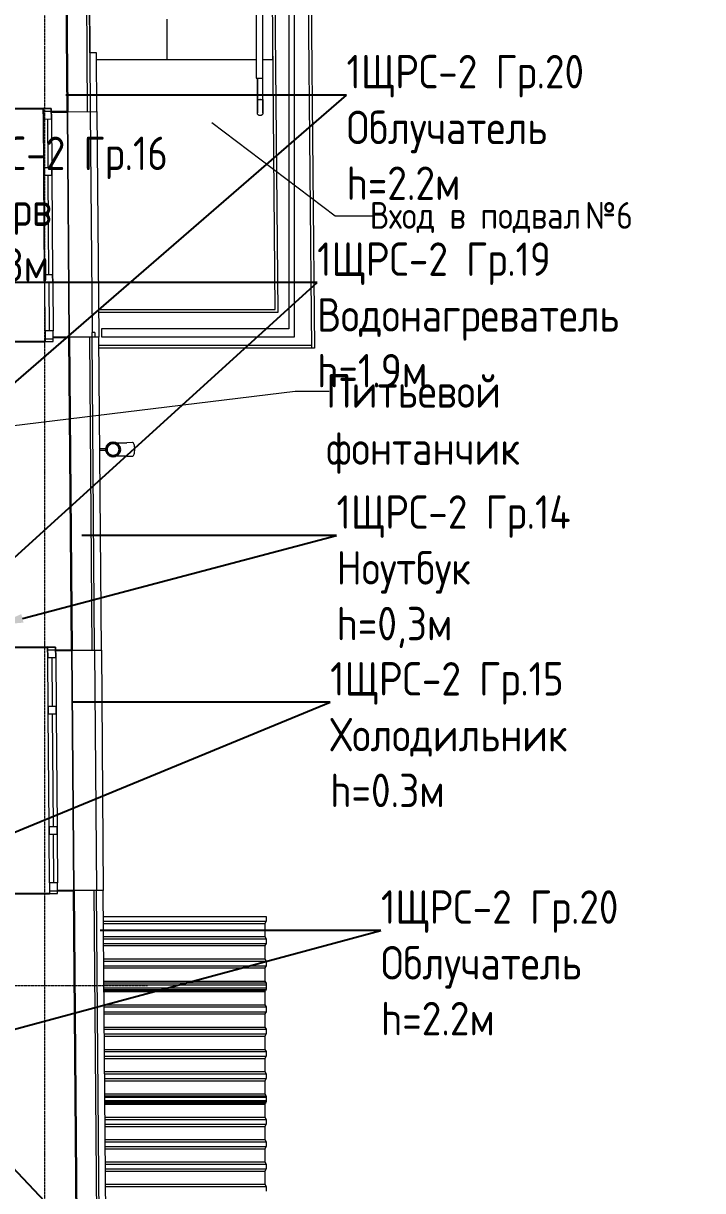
# Model space of a CAD drawing. Header units: millimetres. Extents: x -32 to 417638015, y -35 to 175284279.
# Drawn here: x 416319944 to 416325014, y 175243113 to 175251834 of the extents above; entities that cross this region are included whole.
import ezdxf
from ezdxf import colors
from ezdxf.entities.mleader import LeaderData, LeaderLine
from ezdxf.math import Vec2, Vec3

# ---------------------------------------------------------------- set-up
doc = ezdxf.new("R2010")
doc.units = ezdxf.units.MM
doc.linetypes.add('ADSK_Линия сетки', pattern=[25, 20, -2.5, 0, -2.5])
for name, color, linetype, lineweight in [('_ Окна', 7, 'Continuous', 9), ('Аннотация', 7, 'Continuous', 18), ('Лестницы', 7, 'Continuous', 9), ('Обобщенные модели', 7, 'Continuous', 18), ('Ограждение', 7, 'Continuous', 9), ('Окна', 7, 'Continuous', 9), ('Оси', 253, 'Continuous', 9), ('Перекрытие', 7, 'Continuous', 18), ('Стены внутренние', 7, 'Continuous', 18), ('Стены наружные', 7, 'Continuous', 18), ('Стены несущие', 7, 'Continuous', 30), ('Стены отделка', 7, 'Continuous', 30), ('Стены штриховка', 7, 'Continuous', 9), ('Стрелки вверх', 7, 'Continuous', 18), ('ШТРИХОВКА', 252, 'Continuous', 15)]:
    doc.layers.add(name, color=color, linetype=linetype, lineweight=lineweight)
doc.layers.add('_ЭМ_Надписи', color=7, linetype='Continuous')
doc.layers.add('Линии', color=7, linetype='Continuous', lineweight=9, true_color=0x00a600)
doc.styles.add('GOST Common_2', font='GOST_Common.ttf', dxfattribs={"width": 0.9, "height": 250})
doc.styles.add('GOST Common_6', font='GOST_Common.ttf', dxfattribs={"width": 0.9, "height": 125})
doc.styles.add('ЭОМ', font='isocpeur.ttf', dxfattribs={"width": 0.85, "height": 250})

# ---------------------------------------------------------------- blocks, each defined once
blk = doc.blocks.new('1 этаж')
at = {"layer": '_ Окна', "color": 8, "lineweight": 18}
for p, q in [((55894.265, 19686.21), (55954.263, 19686.696)), ((55894.912, 19606.213), (55894.265, 19686.21)), ((55954.263, 19686.696), (55954.91, 19606.698)), ((55954.91, 19606.698), (55894.912, 19606.213)), ((55897.824, 19246.225), (55957.822, 19246.71)), ((55898.309, 19186.227), (55897.824, 19246.225)), ((55958.307, 19186.712), (55898.309, 19186.227)), ((55957.822, 19246.71), (55958.307, 19186.712)), ((55904.294, 18446.251), (55964.292, 18446.736)), ((55904.779, 18386.253), (55904.294, 18446.251)), ((55964.292, 18446.736), (55964.777, 18386.738)), ((55964.777, 18386.738), (55904.779, 18386.253)), ((55967.688, 18026.75), (55907.69, 18026.265)), ((55907.69, 18026.265), (55908.337, 17946.267)), ((55968.335, 17946.752), (55967.688, 18026.75)), ((55908.337, 17946.267), (55968.335, 17946.752)), ((55926.806, 15662.744), (55986.804, 15663.23)), ((55927.453, 15582.747), (55926.806, 15662.744)), ((55986.804, 15663.23), (55987.451, 15583.232)), ((55987.451, 15583.232), (55927.453, 15582.747)), ((55930.364, 15222.759), (55990.362, 15223.244)), ((55930.85, 15162.761), (55930.364, 15222.759)), ((55990.362, 15223.244), (55990.848, 15163.246)), ((55990.848, 15163.246), (55930.85, 15162.761)), ((55937.643, 14322.788), (55997.641, 14323.273)), ((55938.128, 14262.79), (55937.643, 14322.788)), ((55997.641, 14323.273), (55998.126, 14263.275)), ((55998.126, 14263.275), (55938.128, 14262.79)), ((56001.038, 13903.287), (55941.04, 13902.802)), ((55941.04, 13902.802), (55941.687, 13822.804)), ((56001.685, 13823.29), (56001.038, 13903.287)), ((55941.687, 13822.804), (56001.685, 13823.29))]:
    blk.add_line(p, q, dxfattribs=at)
at = {"layer": '_ Окна', "color": 8}
for p, q in [((55894.427, 19666.211), (55954.425, 19666.696)), ((55924.911, 19606.456), (55927.823, 19246.467)), ((55928.308, 19186.469), (55934.293, 18446.493)), ((55934.778, 18386.495), (55937.689, 18026.507)), ((55908.176, 17966.267), (55968.174, 17966.752)), ((55926.968, 15642.745), (55986.966, 15643.23)), ((55957.452, 15582.99), (55960.363, 15223.001)), ((55960.849, 15163.003), (55967.642, 14323.031)), ((55968.127, 14263.033), (55971.039, 13903.044)), ((55941.525, 13842.804), (56001.523, 13843.289))]:
    blk.add_line(p, q, dxfattribs=at)
at = {"layer": 'Аннотация', "color": 8, "lineweight": 9}
for p, q in [((57151.425, 19581.754), (58072.465, 18884.324)), ((58072.465, 18884.324), (58349.914, 18884.324)), ((49109.592, 16518.935), (57774.141, 17576.026)), ((57774.141, 17576.026), (58027.912, 17576.026))]:
    blk.add_line(p, q, dxfattribs=at)
at = {"layer": 'Лестницы', "color": 8}
for p, q in [((57606.766, 20053.902), (57606.766, 20316.88)), ((56292.024, 20053.902), (57483.398, 20053.902)), ((56292.024, 20053.902), (57483.398, 20053.902)), ((57533.398, 20053.902), (57606.766, 20053.902)), ((57533.398, 20053.902), (57606.766, 20053.902))]:
    blk.add_line(p, q, dxfattribs=at)
at = {"layer": 'Линии', "color": 8, "lineweight": 18}
for p, q in [((57483.398, 23265.06), (57483.398, 19913.902)), ((57533.398, 19913.902), (57533.398, 23265.06)), ((57483.398, 19913.902), (57533.398, 19913.902))]:
    blk.add_line(p, q, dxfattribs=at)
at = {"layer": 'Линии', "color": 8}
for p, q in [((57728.3, 23053.902), (57728.3, 18041.502)), ((57768.3, 17981.502), (57768.3, 23053.902)), ((57728.3, 18041.502), (56328.3, 18041.502)), ((56328.3, 18041.502), (56328.3, 17981.502)), ((56328.3, 17981.502), (57768.3, 17981.502))]:
    blk.add_line(p, q, dxfattribs=at)
at = {"layer": 'Обобщенные модели', "color": 8}
for p, q in [((56561.338, 17191.015), (56518.835, 17190.672)), ((56364.698, 17144.423), (56315.558, 17144.026)), ((56315.639, 17134.026), (56364.779, 17134.424)), ((56519.644, 17090.675), (56562.147, 17091.019)), ((56343.805, 13651.502), (57556.952, 13651.502)), ((56344.088, 13616.502), (57556.952, 13616.502)), ((57556.952, 13616.502), (57548.53, 13599.502)), ((57556.952, 13651.502), (57556.952, 13616.502)), ((56344.225, 13599.502), (57548.53, 13599.502)), ((57548.53, 13599.502), (57548.53, 13501.802)), ((56345.015, 13501.802), (57548.53, 13501.802)), ((56345.153, 13484.802), (57556.952, 13484.802)), ((56345.436, 13449.802), (57556.952, 13449.802)), ((56345.573, 13432.802), (57548.53, 13432.802)), ((57548.53, 13501.802), (57556.952, 13484.802)), ((57556.952, 13449.802), (57548.53, 13432.802)), ((57548.53, 13432.802), (57548.53, 13335.102)), ((57556.952, 13484.802), (57556.952, 13449.802)), ((56346.364, 13335.102), (57548.53, 13335.102)), ((56346.501, 13318.102), (57556.952, 13318.102)), ((56346.784, 13283.102), (57556.952, 13283.102)), ((56346.922, 13266.102), (57548.53, 13266.102)), ((57548.53, 13335.102), (57556.952, 13318.102)), ((57556.952, 13283.102), (57548.53, 13266.102)), ((57548.53, 13266.102), (57548.53, 13168.402)), ((57556.952, 13318.102), (57556.952, 13283.102)), ((56347.712, 13168.402), (57548.53, 13168.402)), ((57556.952, 13151.402), (56347.849, 13151.402)), ((56347.931, 13141.257), (57556.952, 13141.257)), ((57556.952, 13116.402), (56348.132, 13116.402)), ((56348.214, 13106.257), (57556.952, 13106.257)), ((57553.479, 13096.402), (56348.294, 13096.402)), ((56348.352, 13089.257), (57548.53, 13089.257)), ((57548.53, 13168.402), (57556.952, 13151.402)), ((57552.069, 13096.402), (57548.53, 13089.257)), ((57548.53, 13089.257), (57548.53, 12991.557)), ((57554.239, 13100.783), (57553.479, 13096.402)), ((57556.952, 13106.257), (57554.239, 13100.783)), ((57556.952, 13151.402), (57556.952, 13116.402)), ((57556.952, 13141.257), (57556.952, 13106.257)), ((56349.142, 12991.557), (57548.53, 12991.557)), ((56349.28, 12974.557), (57556.952, 12974.557)), ((56349.563, 12939.557), (57556.952, 12939.557)), ((56349.7, 12922.557), (57548.53, 12922.557)), ((57548.53, 12991.557), (57556.952, 12974.557)), ((57556.952, 12939.557), (57548.53, 12922.557)), ((57548.53, 12922.557), (57548.53, 12824.857)), ((57556.952, 12974.557), (57556.952, 12939.557)), ((56350.49, 12824.857), (57548.53, 12824.857)), ((57548.53, 12824.857), (57556.952, 12807.857)), ((56350.628, 12807.857), (57556.952, 12807.857)), ((56350.911, 12772.857), (57556.952, 12772.857)), ((56351.048, 12755.857), (57548.53, 12755.857)), ((57556.952, 12772.857), (57548.53, 12755.857)), ((57548.53, 12755.857), (57548.53, 12658.157)), ((57556.952, 12807.857), (57556.952, 12772.857)), ((56351.839, 12658.157), (57548.53, 12658.157)), ((57548.53, 12658.157), (57556.952, 12641.157)), ((56351.976, 12641.157), (57556.952, 12641.157)), ((56352.259, 12606.157), (57556.952, 12606.157)), ((56352.397, 12589.157), (57548.53, 12589.157)), ((57556.952, 12606.157), (57548.53, 12589.157)), ((57548.53, 12589.157), (57548.53, 12491.457)), ((57556.952, 12641.157), (57556.952, 12606.157)), ((56353.187, 12491.457), (57548.53, 12491.457)), ((56353.324, 12474.457), (57556.952, 12474.457)), ((57548.53, 12491.457), (57556.952, 12474.457)), ((57556.952, 12474.457), (57556.952, 12439.457)), ((56353.607, 12439.457), (57556.952, 12439.457)), ((56353.745, 12422.457), (57548.53, 12422.457)), ((57556.952, 12439.457), (57548.53, 12422.457)), ((57548.53, 12422.457), (57548.53, 12324.757)), ((56354.535, 12324.757), (57548.53, 12324.757)), ((57556.952, 12307.757), (56354.673, 12307.757)), ((56354.725, 12301.257), (57556.952, 12301.257)), ((57548.53, 12324.757), (57556.952, 12307.757)), ((57556.952, 12307.757), (57556.952, 12272.757)), ((57556.952, 12301.257), (57556.952, 12266.257)), ((57556.952, 12272.757), (56354.956, 12272.757)), ((56355.008, 12266.257), (57556.952, 12266.257)), ((57553.479, 12252.757), (56355.117, 12252.757)), ((56355.146, 12249.257), (57548.53, 12249.257)), ((57550.264, 12252.757), (57548.53, 12249.257)), ((57548.53, 12249.257), (57548.53, 12151.557)), ((57555.214, 12262.749), (57553.479, 12252.757)), ((57556.952, 12266.257), (57555.214, 12262.749)), ((56355.936, 12151.557), (57548.53, 12151.557)), ((56356.073, 12134.557), (57556.952, 12134.557)), ((57548.53, 12151.557), (57556.952, 12134.557)), ((57556.952, 12134.557), (57556.952, 12099.557)), ((56356.356, 12099.557), (57556.952, 12099.557)), ((56356.494, 12082.557), (57548.53, 12082.557)), ((57556.952, 12099.557), (57548.53, 12082.557)), ((57548.53, 12082.557), (57548.53, 11984.857)), ((56357.284, 11984.857), (57548.53, 11984.857)), ((56357.422, 11967.857), (57556.952, 11967.857)), ((57548.53, 11984.857), (57556.952, 11967.857)), ((57556.952, 11967.857), (57556.952, 11932.857)), ((56357.705, 11932.857), (57556.952, 11932.857)), ((56357.842, 11915.857), (57548.53, 11915.857)), ((57556.952, 11932.857), (57548.53, 11915.857)), ((57548.53, 11915.857), (57548.53, 11818.157)), ((56358.632, 11818.157), (57548.53, 11818.157)), ((56358.77, 11801.157), (57556.952, 11801.157)), ((57548.53, 11818.157), (57556.952, 11801.157)), ((57556.952, 11801.157), (57556.952, 11766.157)), ((56359.053, 11766.157), (57556.952, 11766.157)), ((56359.19, 11749.157), (57548.53, 11749.157)), ((57556.952, 11766.157), (57548.53, 11749.157)), ((57548.53, 11749.157), (57548.53, 11651.457)), ((56359.981, 11651.457), (57548.53, 11651.457)), ((56360.118, 11634.457), (57556.952, 11634.457)), ((57548.53, 11651.457), (57556.952, 11634.457)), ((57556.952, 11634.457), (57556.952, 11599.457))]:
    blk.add_line(p, q, dxfattribs=at)
at = {"layer": 'Обобщенные модели', "color": 8, "flags": 128}
for points in [[(56428.207, 17189.939), (56429.478, 17189.949), (56432.141, 17189.97), (56435.017, 17189.994), (56438.102, 17190.019), (56441.39, 17190.045), (56444.876, 17190.073), (56448.554, 17190.103), (56452.419, 17190.134), (56456.464, 17190.167), (56460.683, 17190.201), (56465.07, 17190.237), (56469.617, 17190.273), (56474.316, 17190.311), (56479.161, 17190.351), (56484.143, 17190.391), (56489.256, 17190.432), (56494.489, 17190.475), (56499.836, 17190.518), (56505.287, 17190.562), (56510.834, 17190.607), (56516.468, 17190.652), (56518.835, 17190.672)], [(56519.644, 17090.675), (56513.976, 17090.629), (56508.392, 17090.584), (56502.9, 17090.539), (56497.508, 17090.496), (56492.227, 17090.453), (56487.063, 17090.411), (56482.026, 17090.371), (56477.123, 17090.331), (56472.362, 17090.292), (56467.751, 17090.255), (56463.297, 17090.219), (56459.007, 17090.184), (56454.889, 17090.151), (56450.948, 17090.119), (56447.191, 17090.089), (56443.625, 17090.06), (56440.254, 17090.033), (56437.084, 17090.007), (56434.121, 17089.983), (56431.368, 17089.961), (56429.016, 17089.942)]]:
    blk.add_lwpolyline(points, dxfattribs=at)
at = {"layer": 'Обобщенные модели', "color": 8}
for start, end in [(0.4633819, 180.4633819), (180.4633819, 0.4633819)]:
    blk.add_arc((56415.595, 17139.835), 52, start, end, dxfattribs=at)
at = {"layer": 'Обобщенные модели', "color": 8, "lineweight": 40}
for start, end in [(0.4633819, 180.4633819), (180.4633819, 0.4633819)]:
    blk.add_arc((56415.595, 17139.835), 50, start, end, dxfattribs=at)
at = {"layer": 'Обобщенные модели', "color": 8}
for start_param, end_param in [(4.71238898, 6.28318531), (3.14159265, 4.71238898)]:
    blk.add_ellipse((56561.742, 17141.017), major_axis=(-0.404, 49.998), ratio=0.30901699, start_param=start_param, end_param=end_param, dxfattribs=at)
at = {"layer": 'Ограждение', "color": 8}
for p, q in [((57492.598, 19913.902), (57492.598, 19753.902)), ((57492.598, 19753.902), (57492.598, 19913.902)), ((57532.598, 19753.902), (57532.598, 19913.902)), ((57532.598, 19753.902), (57532.598, 19913.902)), ((57492.598, 19753.902), (57532.598, 19753.902)), ((57510.261, 19753.902), (57514.934, 19753.902)), ((57512.598, 19753.902), (57510.261, 19753.902)), ((57514.934, 19753.902), (57512.598, 19753.902))]:
    blk.add_line(p, q, dxfattribs=at)
at = {"layer": 'Ограждение', "color": 8, "flags": 128}
for points in [[(57492.598, 19753.902), (57492.598, 19749.903), (57492.598, 19745.91), (57492.598, 19741.931), (57492.598, 19737.97), (57492.598, 19734.035), (57492.598, 19730.132), (57492.598, 19726.266), (57492.598, 19722.445), (57492.598, 19718.674), (57492.598, 19714.96), (57492.598, 19711.308), (57492.598, 19707.724), (57492.598, 19704.214), (57492.598, 19700.783), (57492.598, 19697.438), (57492.598, 19694.182), (57492.598, 19691.023), (57492.598, 19687.963), (57492.598, 19685.01), (57492.598, 19682.166), (57492.598, 19679.437), (57492.598, 19676.828), (57492.598, 19674.342), (57492.598, 19671.983), (57492.598, 19669.755), (57492.598, 19667.661), (57492.598, 19665.706), (57492.598, 19663.892), (57492.598, 19662.221), (57492.598, 19660.698), (57492.598, 19659.323), (57492.598, 19658.1), (57492.598, 19657.03), (57492.598, 19656.115), (57492.598, 19655.357), (57492.598, 19654.756), (57492.598, 19654.314), (57492.598, 19654.031), (57492.598, 19653.908), (57492.598, 19653.902)], [(57492.598, 19653.902), (57492.598, 19653.982), (57492.598, 19654.222), (57492.598, 19654.621), (57492.598, 19655.179), (57492.598, 19655.895), (57492.598, 19656.768), (57492.598, 19657.796), (57492.598, 19658.978), (57492.598, 19660.312), (57492.598, 19661.796), (57492.598, 19663.427), (57492.598, 19665.202), (57492.598, 19667.12), (57492.598, 19669.176), (57492.598, 19671.368), (57492.598, 19673.692), (57492.598, 19676.145), (57492.598, 19678.721), (57492.598, 19681.418), (57492.598, 19684.231), (57492.598, 19687.156), (57492.598, 19690.187), (57492.598, 19693.32), (57492.598, 19696.55), (57492.598, 19699.872), (57492.598, 19703.28), (57492.598, 19706.769), (57492.598, 19710.334), (57492.598, 19713.968), (57492.598, 19717.666), (57492.598, 19721.422), (57492.598, 19725.23), (57492.598, 19729.084), (57492.598, 19732.978), (57492.598, 19736.905), (57492.598, 19740.859), (57492.598, 19744.835), (57492.598, 19748.824), (57492.598, 19752.822), (57492.598, 19753.902)], [(57532.598, 19753.902), (57532.598, 19749.903), (57532.598, 19745.91), (57532.598, 19741.931), (57532.598, 19737.97), (57532.598, 19734.035), (57532.598, 19730.132), (57532.598, 19726.266), (57532.598, 19722.445), (57532.598, 19718.674), (57532.598, 19714.96), (57532.598, 19711.308), (57532.598, 19707.724), (57532.598, 19704.214), (57532.598, 19700.783), (57532.598, 19697.438), (57532.598, 19694.182), (57532.598, 19691.023), (57532.598, 19687.963), (57532.598, 19685.01), (57532.598, 19682.166), (57532.598, 19679.437), (57532.598, 19676.828), (57532.598, 19674.342), (57532.598, 19671.983), (57532.598, 19669.755), (57532.598, 19667.661), (57532.598, 19665.706), (57532.598, 19663.892), (57532.598, 19662.221), (57532.598, 19660.698), (57532.598, 19659.323), (57532.598, 19658.1), (57532.598, 19657.03), (57532.598, 19656.115), (57532.598, 19655.357), (57532.598, 19654.756), (57532.598, 19654.314), (57532.598, 19654.031), (57532.598, 19653.908), (57532.598, 19653.902)], [(57532.598, 19653.902), (57532.598, 19653.982), (57532.598, 19654.222), (57532.598, 19654.621), (57532.598, 19655.179), (57532.598, 19655.895), (57532.598, 19656.768), (57532.598, 19657.796), (57532.598, 19658.978), (57532.598, 19660.312), (57532.598, 19661.796), (57532.598, 19663.427), (57532.598, 19665.202), (57532.598, 19667.12), (57532.598, 19669.176), (57532.598, 19671.368), (57532.598, 19673.692), (57532.598, 19676.145), (57532.598, 19678.721), (57532.598, 19681.418), (57532.598, 19684.231), (57532.598, 19687.156), (57532.598, 19690.187), (57532.598, 19693.32), (57532.598, 19696.55), (57532.598, 19699.872), (57532.598, 19703.28), (57532.598, 19706.769), (57532.598, 19710.334), (57532.598, 19713.968), (57532.598, 19717.666), (57532.598, 19721.422), (57532.598, 19725.23), (57532.598, 19729.084), (57532.598, 19732.978), (57532.598, 19736.905), (57532.598, 19740.859), (57532.598, 19744.835), (57532.598, 19748.824), (57532.598, 19752.822), (57532.598, 19753.902)], [(57512.598, 19633.902), (57511.798, 19633.918), (57510.999, 19633.966), (57510.203, 19634.046), (57509.411, 19634.157), (57508.624, 19634.3), (57507.844, 19634.475), (57507.071, 19634.681), (57506.306, 19634.917), (57505.552, 19635.184), (57504.809, 19635.481), (57504.079, 19635.807), (57503.362, 19636.162), (57502.66, 19636.545), (57501.974, 19636.957), (57501.305, 19637.395), (57500.654, 19637.86), (57500.022, 19638.35), (57499.41, 19638.866), (57498.819, 19639.405), (57498.251, 19639.968), (57497.705, 19640.553), (57497.183, 19641.159), (57496.686, 19641.785), (57496.214, 19642.431), (57495.768, 19643.096), (57495.35, 19643.777), (57494.959, 19644.475), (57494.596, 19645.188), (57494.262, 19645.915), (57493.957, 19646.655), (57493.682, 19647.406), (57493.437, 19648.168), (57493.223, 19648.938), (57493.04, 19649.717), (57492.889, 19650.502), (57492.769, 19651.293), (57492.68, 19652.088), (57492.623, 19652.886), (57492.599, 19653.686), (57492.598, 19653.902)], [(57532.598, 19653.902), (57532.582, 19653.102), (57532.534, 19652.304), (57532.454, 19651.508), (57532.342, 19650.715), (57532.199, 19649.928), (57532.024, 19649.148), (57531.819, 19648.375), (57531.582, 19647.61), (57531.316, 19646.856), (57531.019, 19646.113), (57530.693, 19645.383), (57530.338, 19644.666), (57529.954, 19643.964), (57529.543, 19643.278), (57529.104, 19642.609), (57528.64, 19641.958), (57528.149, 19641.326), (57527.634, 19640.714), (57527.094, 19640.123), (57526.532, 19639.555), (57525.947, 19639.009), (57525.341, 19638.487), (57524.714, 19637.99), (57524.068, 19637.518), (57523.404, 19637.072), (57522.722, 19636.654), (57522.024, 19636.263), (57521.311, 19635.9), (57520.584, 19635.566), (57519.845, 19635.261), (57519.094, 19634.986), (57518.332, 19634.741), (57517.561, 19634.528), (57516.782, 19634.345), (57515.997, 19634.193), (57515.206, 19634.073), (57514.411, 19633.984), (57513.613, 19633.928), (57512.814, 19633.903), (57512.598, 19633.902)]]:
    blk.add_lwpolyline(points, dxfattribs=at)
at = {"layer": 'Окна', "color": 8}
for p, q in [((55954.263, 19686.696), (55894.265, 19686.21)), ((55894.265, 19686.21), (55894.912, 19606.213)), ((55954.91, 19606.698), (55954.263, 19686.696)), ((55897.824, 19246.225), (55894.912, 19606.197)), ((55954.91, 19606.698), (55957.822, 19246.71)), ((55897.824, 19246.225), (55898.309, 19186.227)), ((55958.307, 19186.712), (55957.822, 19246.71)), ((55958.307, 19186.712), (55964.292, 18446.736)), ((55904.294, 18446.251), (55898.309, 19186.227)), ((55904.294, 18446.251), (55904.779, 18386.253)), ((55964.777, 18386.738), (55964.292, 18446.736)), ((55907.69, 18026.265), (55904.779, 18386.253)), ((55964.777, 18386.738), (55967.688, 18026.75)), ((55907.69, 18026.265), (55908.337, 17946.267)), ((55968.335, 17946.752), (55967.688, 18026.75)), ((55908.337, 17946.267), (55968.335, 17946.752)), ((55986.804, 15663.23), (55926.806, 15662.744)), ((55926.806, 15662.744), (55927.453, 15582.747)), ((55987.451, 15583.232), (55986.804, 15663.23)), ((55930.364, 15222.759), (55927.453, 15582.747)), ((55987.451, 15583.232), (55990.362, 15223.244)), ((55930.364, 15222.759), (55930.85, 15162.761)), ((55990.848, 15163.246), (55990.362, 15223.244)), ((55937.643, 14322.788), (55930.85, 15162.761)), ((55990.848, 15163.246), (55997.641, 14323.273)), ((55937.643, 14322.788), (55938.128, 14262.79)), ((55998.126, 14263.275), (55997.641, 14323.273)), ((55941.04, 13902.802), (55938.128, 14262.79)), ((55998.126, 14263.275), (56001.038, 13903.287)), ((55941.04, 13902.802), (55941.687, 13822.804)), ((56001.685, 13823.29), (56001.038, 13903.287)), ((55941.687, 13822.804), (56001.685, 13823.29))]:
    blk.add_line(p, q, dxfattribs=at)
at = {"layer": 'Оси', "color": 8, "linetype": 'ADSK_Линия сетки'}
for p, q in [((55906.766, -4162.595), (55906.766, 44411.9)), ((-9557.528, 13133.902), (56672.201, 13133.902))]:
    blk.add_line(p, q, dxfattribs=at)
at = {"layer": 'Перекрытие', "color": 8}
blk.add_line((57609.149, 20053.902), (57606.766, 20053.902), dxfattribs=at)
at = {"layer": 'Стены внутренние', "color": 8}
for p, q in [((57646.253, 18166.502), (57589.683, 24409.203)), ((56261.619, 20103.763), (56242.306, 20103.607)), ((56074.461, 19662.667), (56088.089, 17977.722)), ((56307.289, 18166.502), (57646.253, 18166.502)), ((56278.52, 18014.101), (56258.52, 18013.94)), ((56258.802, 17979.103), (56258.52, 18013.94)), ((56278.52, 18014.101), (56278.801, 17979.264)), ((57898.529, 17916.502), (56309.311, 17916.502)), ((56107.002, 15639.201), (56121.519, 13844.26)), ((56277.717, 15640.42), (56297.716, 15640.582))]:
    blk.add_line(p, q, dxfattribs=at)
at = {"layer": 'Стены наружные', "color": 8}
for p, q in [((57898.71, 17896.502), (57839.494, 24431.144)), ((57859.494, 24431.325), (57918.711, 17896.502)), ((57626.071, 18186.502), (57584.6, 22762.946)), ((56088.808, 17977.728), (56075.181, 19662.673)), ((56245.175, 19664.048), (56258.521, 18013.94)), ((56295.174, 19664.452), (56308.801, 17979.507)), ((56307.127, 18186.502), (57626.071, 18186.502)), ((57918.711, 17896.502), (56309.472, 17896.502)), ((56122.238, 13844.265), (56107.722, 15639.207)), ((56277.717, 15640.42), (56292.233, 13845.64)), ((56327.714, 15640.986), (56342.231, 13846.045))]:
    blk.add_line(p, q, dxfattribs=at)
at = {"layer": 'Стены несущие', "color": 8}
for p, q in [((56074.461, 19662.667), (56056.276, 21911.219)), ((55564.995, 19683.547), (55894.265, 19686.21)), ((55954.465, 19661.696), (56074.461, 19662.667)), ((56088.089, 17977.722), (55968.093, 17976.751)), ((56107.002, 15639.201), (56088.089, 17977.722)), ((55908.337, 17946.267), (55579.068, 17943.604)), ((55597.536, 15660.081), (55926.806, 15662.744)), ((55987.006, 15638.23), (56107.002, 15639.201)), ((55941.687, 13822.804), (55611.698, 13820.136)), ((56121.519, 13844.26), (56001.523, 13843.289)), ((56142.457, 11255.428), (56121.519, 13844.26))]:
    blk.add_line(p, q, dxfattribs=at)
at = {"layer": 'Стены отделка', "color": 8, "lineweight": 9}
for p, q in [((56056.995, 21911.225), (56075.181, 19662.673)), ((56226.59, 21927.632), (56241.311, 20103.035)), ((56226.99, 21912.6), (56245.175, 19664.048)), ((56242.311, 20103.043), (56227.59, 21927.64)), ((56241.311, 20103.035), (56242.311, 20103.043)), ((56291.623, 20103.442), (56241.625, 20103.037)), ((56295.174, 19664.452), (56291.623, 20103.442)), ((56075.181, 19662.673), (56295.174, 19664.452)), ((56308.801, 17979.507), (56088.808, 17977.728)), ((56088.808, 17977.728), (56107.722, 15639.207)), ((56277.716, 15640.582), (56258.803, 17979.103)), ((56327.714, 15640.986), (56308.801, 17979.507)), ((56107.722, 15639.207), (56327.714, 15640.986)), ((56342.231, 13846.045), (56122.238, 13844.265)), ((56122.238, 13844.265), (56143.176, 11255.434)), ((56313.171, 11256.808), (56292.233, 13845.64)), ((56363.169, 11257.213), (56342.231, 13846.045))]:
    blk.add_line(p, q, dxfattribs=at)
at = {"layer": 'Стены штриховка', "color": 8}
for p, q in [((56225.176, 19663.886), (56206.99, 21912.438)), ((56238.803, 17978.941), (56257.717, 15640.42)), ((56272.234, 13845.478), (56293.171, 11256.647))]:
    blk.add_line(p, q, dxfattribs=at)
at = {"layer": 'Стрелки вверх', "color": 8}
blk.add_line((56820.082, 20053.902), (56820.082, 20353.902), dxfattribs=at)
at = {"layer": 'Аннотация', "color": 8, "width": 0.9}
for s, height, style, p in [('Вход в подвал ', 200, 'GOST Common_6', (58331.914, 18788.447)), ('№6', 200, 'GOST Common_6', (59938.823, 18788.447)), ('Питьевой', 250, 'GOST Common_2', (58005.412, 17451.219)), ('фонтанчик', 250, 'GOST Common_2', (58005.412, 17025.067))]:
    blk.add_text(s, height=height, dxfattribs=dict(at, style=style)).set_placement(p)

msp = doc.modelspace()

# ---------------------------------------------------------------- block references
at = {"layer": 'ШТРИХОВКА'}
msp.add_blockref('1 этаж', (416264198.1, 175231510.7), dxfattribs=at)

# ---------------------------------------------------------------- leaders
at = {"layer": '_ЭМ_Надписи', "color": 7, "ltscale": 5}
ml = msp.add_multileader_mtext('Standard', dxfattribs=at)
ml.set_content('{\\fGOST Common|b0|i0|c204|p34;\\W0.9;\\C256;1ЩРС-2\\fISOCPEUR|b0|i0|c204|p34;\\W0.85; Гр.20\\P\\fGOST Common|b0|i0|c204|p34;\\W0.9;Облучатель \\fGOST Common|b0|i0|c0|p34;h=\\fGOST Common|b0|i0|c204|p34;2\\fGOST Common|b0|i0|c0|p34;.\\fGOST Common|b0|i0|c204|p34;2м}', color=1, style='ЭОМ')
ml.set_leader_properties()
ml.build(insert=Vec2(0, 0))
ml.multileader.update_dxf_attribs({"text_left_attachment_type": 6, "text_right_attachment_type": 6, "dogleg_length": 0, "arrow_head_size": 200})
ctx = ml.context
ctx.base_point, ctx.char_height, ctx.arrow_head_size, ctx.landing_gap_size, ctx.plane_origin = Vec3(416322355.9, 175251298.3, -64.3), 250, 200, 0, Vec3(416295104.7, 175259450.5, -64.3)
ctx.left_attachment, ctx.right_attachment = 6, 6
notes = []
notes.append((ctx, [(0, (1, 1, 0), (416322355.9, 175251298.3, -64.3), (1, 0), 0, [(0, [(416315009.1, 175244922.2, -64.3)], 0, [])])]))
ctx.mtext.insert, ctx.mtext.width, ctx.mtext.defined_height, ctx.mtext.flow_direction = Vec3(416322355.9, 175251598.3, -64.3), 2073.809, 545.6, 5
ml = msp.add_multileader_mtext('Standard', dxfattribs=at)
ml.set_content('{\\fGOST Common|b0|i0|c204|p34;\\W0.9;\\C256;1ЩРС-2\\fISOCPEUR|b0|i0|c204|p34;\\W0.85; Гр.16\\P\\pxql;Резерв\\P\\fGOST Common|b0|i0|c0|p34;\\W0.9;h=\\fGOST Common|b0|i0|c204|p34;0\\fGOST Common|b0|i0|c0|p34;.\\fGOST Common|b0|i0|c204|p34;3м}', color=1, style='ЭОМ')
ml.set_leader_properties()
ml.build(insert=Vec2(0, 0))
ml.multileader.update_dxf_attribs({"text_left_attachment_type": 6, "text_right_attachment_type": 6, "dogleg_length": 0, "arrow_head_size": 200})
ctx = ml.context
ctx.base_point, ctx.char_height, ctx.arrow_head_size, ctx.landing_gap_size, ctx.plane_origin = Vec3(416319280.5, 175250688.1), 250, 200, 0, Vec3(416294295.6, 175261649.7)
ctx.left_attachment, ctx.right_attachment = 6, 6
notes.append((ctx, [(0, (1, 1, 0), (416319280.5, 175250688.1), (1, 0), 0, [(1, [(416318341.5, 175247928.5), (416316676.7, 175244972.4)], 0, [])])]))
ctx.mtext.insert, ctx.mtext.width, ctx.mtext.defined_height, ctx.mtext.flow_direction = Vec3(416319280.5, 175250988.1), 2543.183, 233.1, 5
ml = msp.add_multileader_mtext('Standard', dxfattribs=at)
ml.set_content('{\\fGOST Common|b0|i0|c204|p34;\\W0.9;\\C256;1ЩРС-2\\fISOCPEUR|b0|i0|c204|p34;\\W0.85; Гр.19\\P\\pxql;Водонагреватель\\P\\fGOST Common|b0|i0|c0|p34;\\W0.9;h=\\fGOST Common|b0|i0|c204|p34;1\\fGOST Common|b0|i0|c0|p34;.\\fGOST Common|b0|i0|c204|p34;9м}', color=1, style='ЭОМ')
ml.set_leader_properties()
ml.build(insert=Vec2(0, 0))
ml.multileader.update_dxf_attribs({"text_left_attachment_type": 6, "text_right_attachment_type": 6, "dogleg_length": 0, "arrow_head_size": 200})
ctx = ml.context
ctx.base_point, ctx.char_height, ctx.arrow_head_size, ctx.landing_gap_size, ctx.plane_origin = Vec3(416322136.4, 175249897.5, -64.3), 250, 200, 0, Vec3(416296161.6, 175261439.3, -64.3)
ctx.left_attachment, ctx.right_attachment = 6, 6
notes.append((ctx, [(0, (1, 1, 0), (416322136.4, 175249897.5, -64.3), (1, 0), 0, [(0, [(416316486.4, 175244764.3, -64.3)], 0, [])])]))
ctx.mtext.insert, ctx.mtext.width, ctx.mtext.defined_height, ctx.mtext.flow_direction = Vec3(416322136.4, 175250197.5, -64.3), 2543.183, 233.1, 5
ml = msp.add_multileader_mtext('Standard', dxfattribs=at)
ml.set_content('{\\fGOST Common|b0|i0|c204|p34;\\W0.9;\\C256;1ЩРС-2\\fISOCPEUR|b0|i0|c204|p34;\\W0.85; Гр.14\\P\\pxql;Ноутбук\\P\\fGOST Common|b0|i0|c0|p34;\\W0.9;h=\\fGOST Common|b0|i0|c204|p34;0,3м}', color=1, style='ЭОМ')
ml.set_leader_properties()
ml.build(insert=Vec2(0, 0))
ml.multileader.update_dxf_attribs({"text_left_attachment_type": 6, "text_right_attachment_type": 6, "dogleg_length": 0, "arrow_head_size": 200})
ctx = ml.context
ctx.base_point, ctx.char_height, ctx.arrow_head_size, ctx.landing_gap_size, ctx.plane_origin = Vec3(416322281.3, 175248008, -64.3), 250, 200, 0, Vec3(416309504.3, 175259670.6, -64.3)
ctx.left_attachment, ctx.right_attachment = 6, 6
notes.append((ctx, [(0, (1, 1, 0), (416322281.3, 175248008, -64.3), (1, 0), 0, [(0, [(416319743.4, 175247337.9, -64.3)], 0, [])])]))
ctx.mtext.insert, ctx.mtext.width, ctx.mtext.defined_height, ctx.mtext.flow_direction = Vec3(416322281.3, 175248308, -64.3), 2073.809, 545.6, 5
ml = msp.add_multileader_mtext('Standard', dxfattribs=at)
ml.set_content('{\\fGOST Common|b0|i0|c204|p34;\\W0.9;\\C256;1ЩРС-2\\fISOCPEUR|b0|i0|c204|p34;\\W0.85; Гр.15\\PХолодильник\\P\\fGOST Common|b0|i0|c0|p34;\\W0.9;h=\\fGOST Common|b0|i0|c204|p34;0\\fGOST Common|b0|i0|c0|p34;.\\fGOST Common|b0|i0|c204|p34;3м}', color=1, style='ЭОМ')
ml.set_leader_properties()
ml.build(insert=Vec2(0, 0))
ml.multileader.update_dxf_attribs({"text_left_attachment_type": 6, "text_right_attachment_type": 6, "dogleg_length": 0, "arrow_head_size": 200})
ctx = ml.context
ctx.base_point, ctx.char_height, ctx.arrow_head_size, ctx.landing_gap_size, ctx.plane_origin = Vec3(416322233.8, 175246762, -64.3), 250, 200, 0, Vec3(416301701.5, 175257027.4, -64.3)
ctx.left_attachment, ctx.right_attachment = 6, 6
notes.append((ctx, [(0, (1, 1, 0), (416322233.8, 175246762, -64.3), (1, 0), 0, [(0, [(416317005.9, 175244607.4, -64.3)], 0, [])])]))
ctx.mtext.insert, ctx.mtext.width, ctx.mtext.defined_height, ctx.mtext.flow_direction = Vec3(416322233.8, 175247062, -64.3), 2073.809, 545.6, 5
ml = msp.add_multileader_mtext('Standard', dxfattribs=at)
ml.set_content('{\\fGOST Common|b0|i0|c204|p34;\\W0.9;\\C256;1ЩРС-2\\fISOCPEUR|b0|i0|c204|p34;\\W0.85; Гр.20\\P\\fGOST Common|b0|i0|c204|p34;\\W0.9;Облучатель \\fGOST Common|b0|i0|c0|p34;h=\\fGOST Common|b0|i0|c204|p34;2\\fGOST Common|b0|i0|c0|p34;.\\fGOST Common|b0|i0|c204|p34;2м}', color=1, style='ЭОМ')
ml.set_leader_properties()
ml.build(insert=Vec2(0, 0))
ml.multileader.update_dxf_attribs({"text_left_attachment_type": 6, "text_right_attachment_type": 6, "dogleg_length": 0, "arrow_head_size": 200})
ctx = ml.context
ctx.base_point, ctx.char_height, ctx.arrow_head_size, ctx.landing_gap_size, ctx.plane_origin = Vec3(416322612.7, 175245057.1, -64.3), 250, 200, 0, Vec3(416297436.5, 175252381.8, -64.3)
ctx.left_attachment, ctx.right_attachment = 6, 6
notes.append((ctx, [(0, (1, 1, 0), (416322612.7, 175245057.1, -64.3), (1, 0), 0, [(0, [(416315925.7, 175243254.3, -64.3)], 0, [])])]))
ctx.mtext.insert, ctx.mtext.width, ctx.mtext.defined_height, ctx.mtext.flow_direction = Vec3(416322612.7, 175245357.1, -64.3), 2073.809, 545.6, 5
ml = msp.add_multileader_mtext('Standard', dxfattribs=at)
ml.set_content('{\\fGOST Common|b0|i0|c204|p34;\\W0.9;\\C256;1ЩРС-2\\fISOCPEUR|b0|i0|c204|p34;\\W0.85; Гр.14\\P\\pxql;Ноутбук, резерв\\P\\fGOST Common|b0|i0|c0|p34;\\W0.9;h=\\fGOST Common|b0|i0|c204|p34;0,3м}', color=1, style='ЭОМ')
ml.set_leader_properties()
ml.build(insert=Vec2(0, 0))
ml.multileader.update_dxf_attribs({"text_left_attachment_type": 6, "text_right_attachment_type": 6, "dogleg_length": 0, "arrow_head_size": 200})
ctx = ml.context
ctx.base_point, ctx.char_height, ctx.arrow_head_size, ctx.landing_gap_size, ctx.plane_origin = Vec3(416321972.1, 175241062.9, -64.3), 250, 200, 0, Vec3(416293340.9, 175255795.5, -64.3)
ctx.left_attachment, ctx.right_attachment = 6, 6
notes.append((ctx, [(0, (1, 1, 0), (416321972.1, 175241062.9, -64.3), (1, 0), 0, [(1, [(416317566.9, 175242024.1, -64.3), (416317220.9, 175242557.3, -64.3), (416319654.7, 175243506.8, -64.3)], 0, [])])]))
ctx.mtext.insert, ctx.mtext.width, ctx.mtext.defined_height, ctx.mtext.flow_direction = Vec3(416321972.1, 175241362.9, -64.3), 3041.431, 545.6, 5
for ctx, leaders in notes:
    for number, flags, end, landing, length, lines in leaders:
        leader = LeaderData()
        leader.index, (leader.has_last_leader_line, leader.has_dogleg_vector, leader.attachment_direction) = number, flags
        leader.last_leader_point, leader.dogleg_vector, leader.dogleg_length = Vec3(end), Vec3(landing), length
        for number, points, colour, breaks in lines:
            line = LeaderLine()
            line.index, line.vertices, line.color, line.breaks = number, Vec3.list(points), colors.encode_raw_color(colour), breaks
            leader.lines.append(line)
        ctx.leaders.append(leader)

doc.saveas('drawing.dxf')
